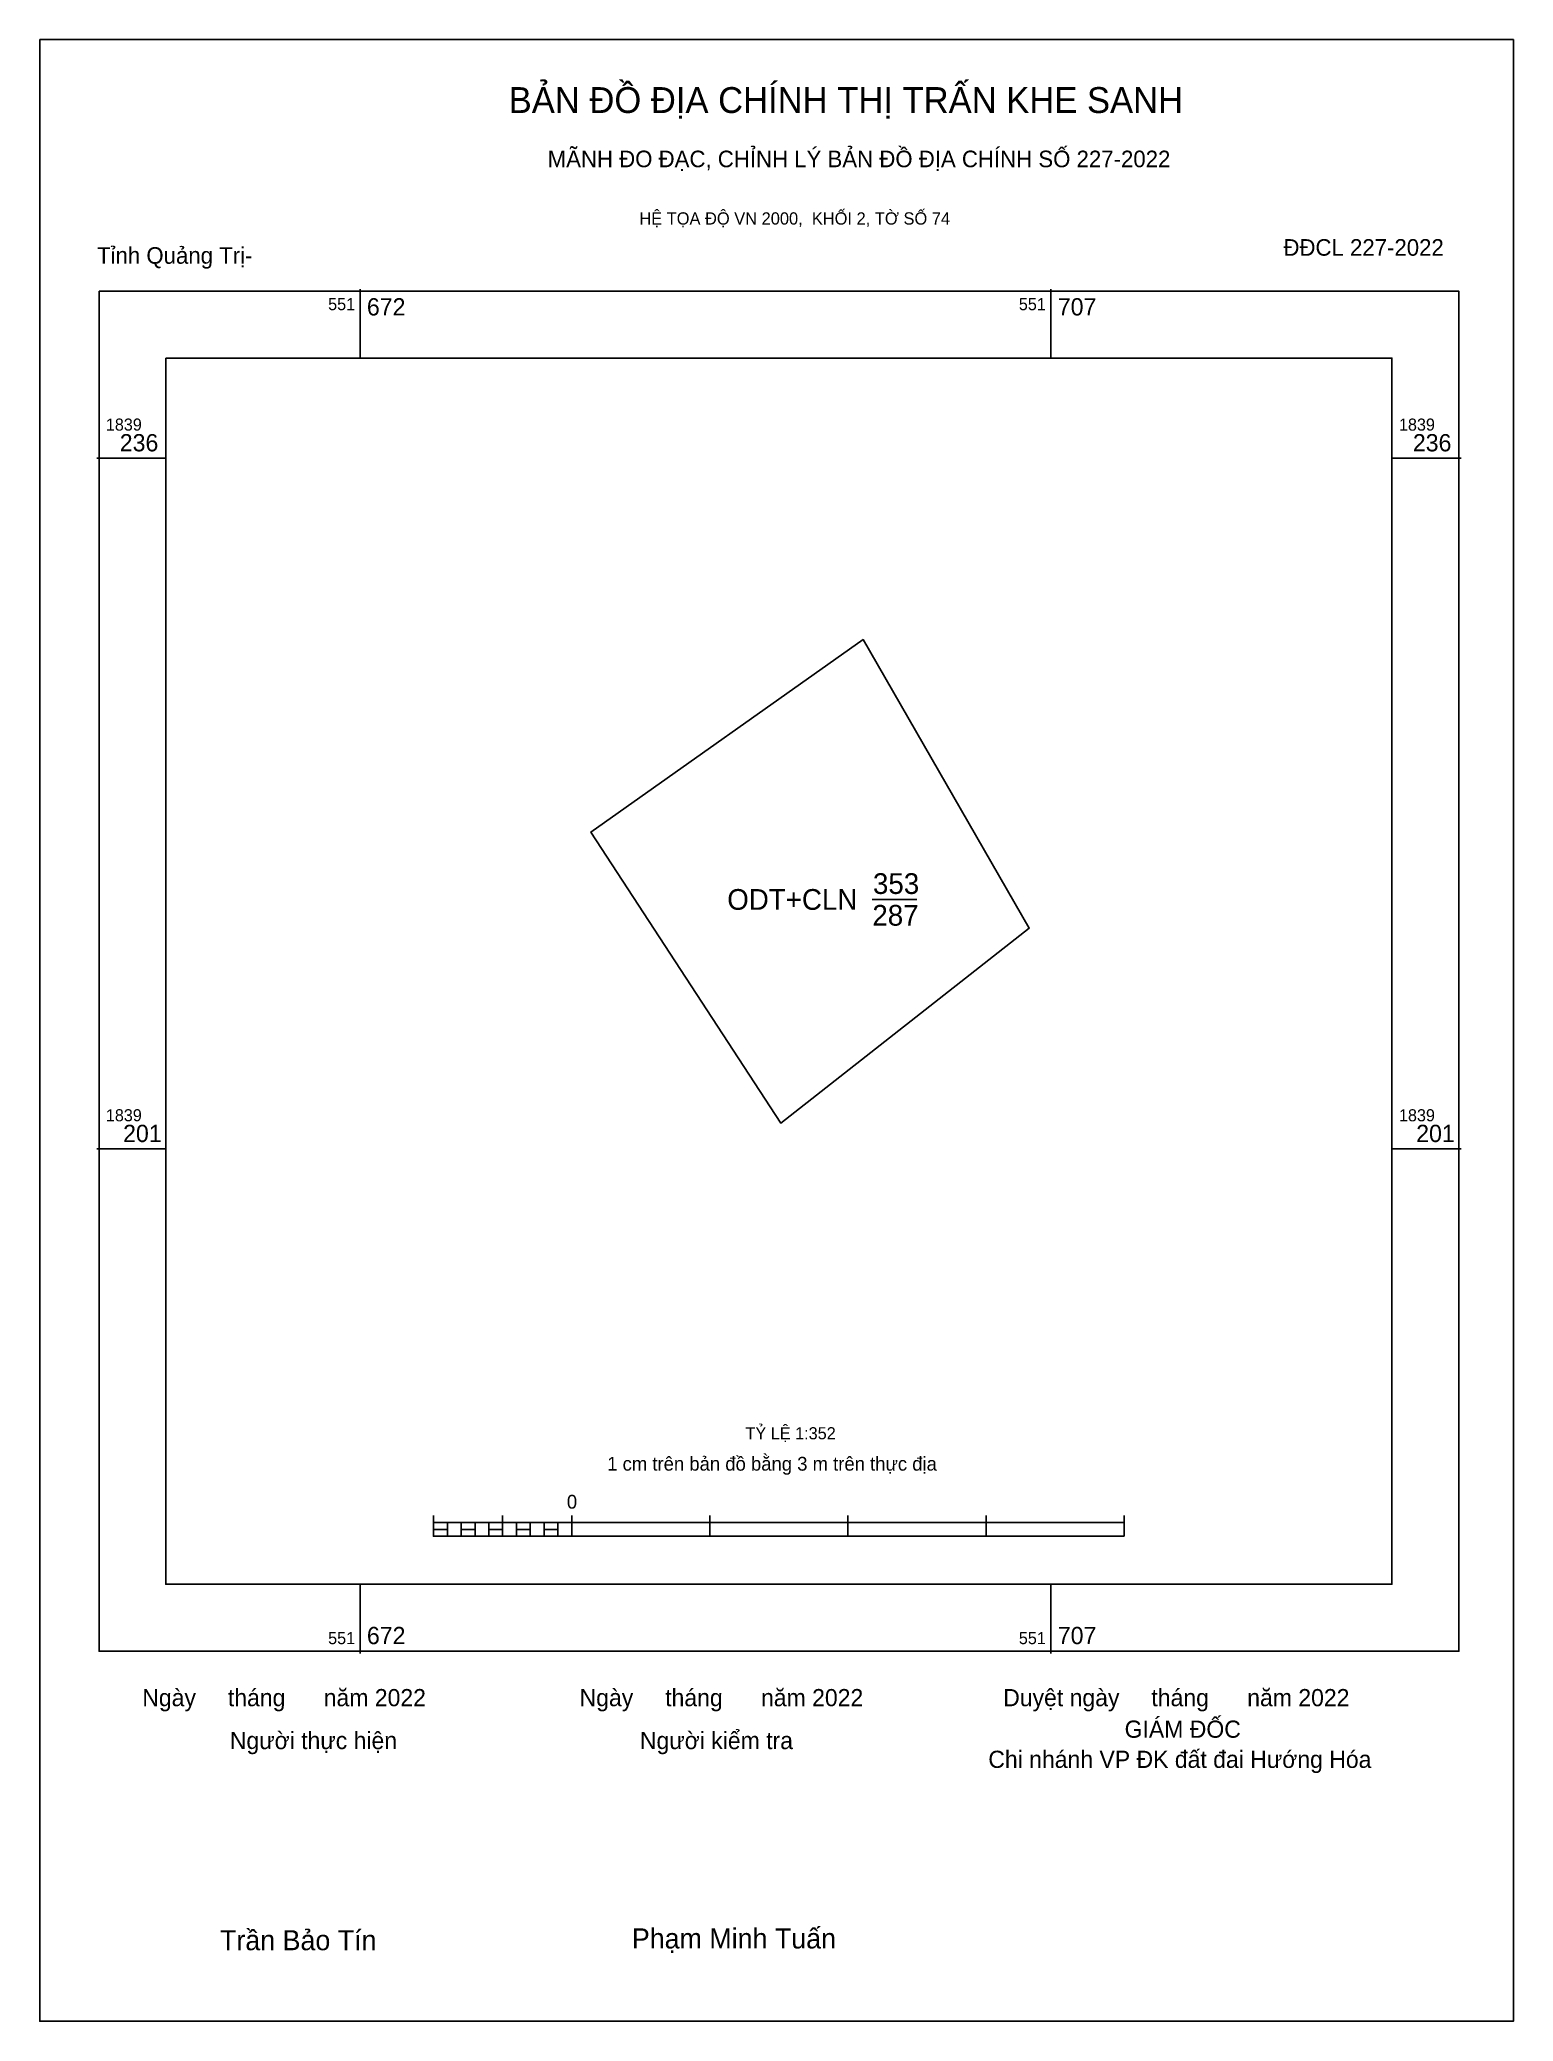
# Model space of a CAD drawing. Extents: x 551656 to 551731, y 1839157 to 1839258.
import ezdxf

# ---------------------------------------------------------------- set-up
doc = ezdxf.new("R2010")
doc.units = 0
for name, color, linetype in [('KICH THUOC', 7, 'Continuous'), ('Level 10', 7, 'Continuous'), ('Level 13', 7, 'Continuous'), ('Level 15', 7, 'Continuous'), ('Level 27', 7, 'Continuous'), ('Level 6', 7, 'Continuous'), ('Level 62', 7, 'Continuous'), ('Level 63', 7, 'Continuous'), ('Level 9', 7, 'Continuous')]:
    doc.layers.add(name, color=color, linetype=linetype)

msp = doc.modelspace()

# ---------------------------------------------------------------- linework, layer by layer
at = {"layer": 'KICH THUOC'}
for p, q in [((551672.19, 1839245.14), (551672.19, 1839241.61)), ((551707.46, 1839245.14), (551707.46, 1839241.61)), ((551658.75, 1839236.5), (551662.27, 1839236.5)), ((551724.88, 1839236.5), (551728.41, 1839236.5)), ((551658.75, 1839201.23), (551662.27, 1839201.23)), ((551724.88, 1839201.23), (551728.41, 1839201.23)), ((551675.94, 1839182.51), (551675.94, 1839181.45)), ((551675.94, 1839182.15), (551711.21, 1839182.15)), ((551676.65, 1839182.15), (551676.65, 1839181.45)), ((551677.35, 1839182.15), (551677.35, 1839181.45)), ((551678.06, 1839182.15), (551678.06, 1839181.45)), ((551678.76, 1839182.15), (551678.76, 1839181.45)), ((551679.47, 1839182.51), (551679.47, 1839181.45)), ((551679.47, 1839182.15), (551679.47, 1839181.45)), ((551680.17, 1839182.15), (551680.17, 1839181.45)), ((551680.88, 1839182.15), (551680.88, 1839181.45)), ((551681.59, 1839182.15), (551681.59, 1839181.45)), ((551682.29, 1839182.15), (551682.29, 1839181.45)), ((551683, 1839182.51), (551683, 1839181.45)), ((551683, 1839182.15), (551683, 1839181.45)), ((551690.05, 1839182.51), (551690.05, 1839181.45)), ((551697.1, 1839182.51), (551697.1, 1839181.45)), ((551704.16, 1839182.51), (551704.16, 1839181.45)), ((551711.21, 1839182.51), (551711.21, 1839181.45)), ((551675.94, 1839181.45), (551711.21, 1839181.45)), ((551672.19, 1839179), (551672.19, 1839175.47)), ((551707.46, 1839179), (551707.46, 1839175.47))]:
    msp.add_line(p, q, dxfattribs=at)
for points in [[(551675.94, 1839181.8), (551676.65, 1839181.8), (551676.65, 1839181.45), (551675.94, 1839181.45)], [(551675.94, 1839181.8), (551676.65, 1839181.8), (551676.65, 1839181.45), (551675.94, 1839181.45)], [(551677.35, 1839181.8), (551678.06, 1839181.8), (551678.06, 1839181.45), (551677.35, 1839181.45)], [(551678.76, 1839181.8), (551679.47, 1839181.8), (551679.47, 1839181.45), (551678.76, 1839181.45)], [(551680.17, 1839181.8), (551680.88, 1839181.8), (551680.88, 1839181.45), (551680.17, 1839181.45)], [(551681.59, 1839181.8), (551682.29, 1839181.8), (551682.29, 1839181.45), (551681.59, 1839181.45)]]:
    msp.add_lwpolyline(points, close=True, dxfattribs=at)
at = {"layer": 'Level 10'}
msp.add_lwpolyline([(551683.97, 1839217.41), (551697.88, 1839227.24), (551706.36, 1839212.51), (551693.67, 1839202.55)], close=True, dxfattribs=at)
at = {"layer": 'Level 15'}
msp.add_lwpolyline([(551655.83, 1839257.88), (551731.08, 1839257.88), (551731.08, 1839156.68), (551655.83, 1839156.68)], close=True, dxfattribs=at)
at = {"layer": 'Level 27'}
for p, q in [((551697.88, 1839227.24), (551697.88, 1839227.24)), ((551683.97, 1839217.41), (551683.96, 1839217.41)), ((551706.36, 1839212.51), (551706.37, 1839212.51)), ((551693.67, 1839202.55), (551693.67, 1839202.55))]:
    msp.add_line(p, q, dxfattribs=at)
at = {"layer": 'Level 62'}
msp.add_lwpolyline([(551662.27, 1839241.61), (551724.88, 1839241.61), (551724.88, 1839179), (551662.27, 1839179)], close=True, dxfattribs=at)
at = {"layer": 'Level 63'}
msp.add_lwpolyline([(551658.86, 1839245.03), (551728.3, 1839245.03), (551728.3, 1839175.58), (551658.86, 1839175.58)], close=True, dxfattribs=at)
at = {"layer": 'Level 9'}
msp.add_line((551698.34, 1839213.97), (551700.62, 1839213.97), dxfattribs=at)

# ---------------------------------------------------------------- texts
at = {"layer": 'KICH THUOC'}
for s, height, p in [('551', 0.617, (551670.56, 1839244.06)), ('672', 0.882, (551672.54, 1839243.79)), ('551', 0.617, (551705.83, 1839244.06)), ('707', 0.882, (551707.82, 1839243.79)), ('1839', 0.617, (551659.21, 1839237.91)), ('1839', 0.617, (551725.24, 1839237.91)), ('236', 0.882, (551659.92, 1839236.85)), ('236', 0.882, (551725.95, 1839236.85)), ('1839', 0.617, (551659.21, 1839202.64)), ('201', 0.882, (551660.09, 1839201.58)), ('1839', 0.617, (551725.24, 1839202.64)), ('201', 0.882, (551726.12, 1839201.58)), ('1 cm trên bản đồ bằng 3 m trên thực địa', 0.7054, (551684.81, 1839184.8)), ('0', 0.705, (551682.75, 1839182.86)), ('551', 0.617, (551670.56, 1839175.94)), ('672', 0.882, (551672.54, 1839175.94)), ('551', 0.617, (551705.83, 1839175.94)), ('707', 0.882, (551707.82, 1839175.94))]:
    msp.add_text(s, height=height, dxfattribs=at).set_placement(p)
at = {"layer": 'Level 13'}
for s, p in [('ODT+CLN', (551690.94, 1839213.44)), ('353', (551698.38, 1839214.25)), ('287', (551698.35, 1839212.63))]:
    msp.add_text(s, height=1.058, dxfattribs=at).set_placement(p)
at = {"layer": 'Level 6'}
msp.add_text('TỶ LỆ 1:352', height=0.62, dxfattribs=at).set_placement((551691.87, 1839186.4))
at = {"layer": 'Level 63'}
for s, height, p in [('BẢN ĐỒ ĐỊA CHÍNH THỊ TRẤN KHE SANH', 1.3204, (551679.78, 1839254.13)), ('MÃNH ĐO ĐẠC, CHỈNH LÝ BẢN ĐỒ ĐỊA CHÍNH SỐ 227-2022', 0.8473, (551681.77, 1839251.36)), ('HỆ TỌA ĐỘ VN 2000,  KHỐI 2, TỜ SỐ 74', 0.6272, (551686.45, 1839248.43)), ('Ngày     tháng      năm 2022', 0.8777, (551661.07, 1839172.77)), ('Ngày     tháng      năm 2022', 0.8777, (551683.4, 1839172.77)), ('Duyệt ngày     tháng      năm 2022', 0.8777, (551705.03, 1839172.77)), ('GIÁM ĐỐC', 0.878, (551711.23, 1839171.16)), ('Người thực hiện', 0.8777, (551665.54, 1839170.58)), ('Người kiểm tra', 0.8777, (551686.48, 1839170.58)), ('Chi nhánh VP ĐK đất đai Hướng Hóa', 0.8777, (551704.27, 1839169.62)), ('Trần Bảo Tín', 1.0237, (551665.04, 1839160.31)), ('Phạm Minh Tuấn', 1.0237, (551686.07, 1839160.4))]:
    msp.add_text(s, height=height, dxfattribs=at).set_placement(p)
at = {"layer": 'Level 9'}
for s, p in [('Tỉnh Quảng Trị-', (551658.76, 1839246.43)), ('ĐĐCL 227-2022', (551719.34, 1839246.84))]:
    msp.add_text(s, height=0.8473, dxfattribs=at).set_placement(p)

doc.saveas('drawing.dxf')
